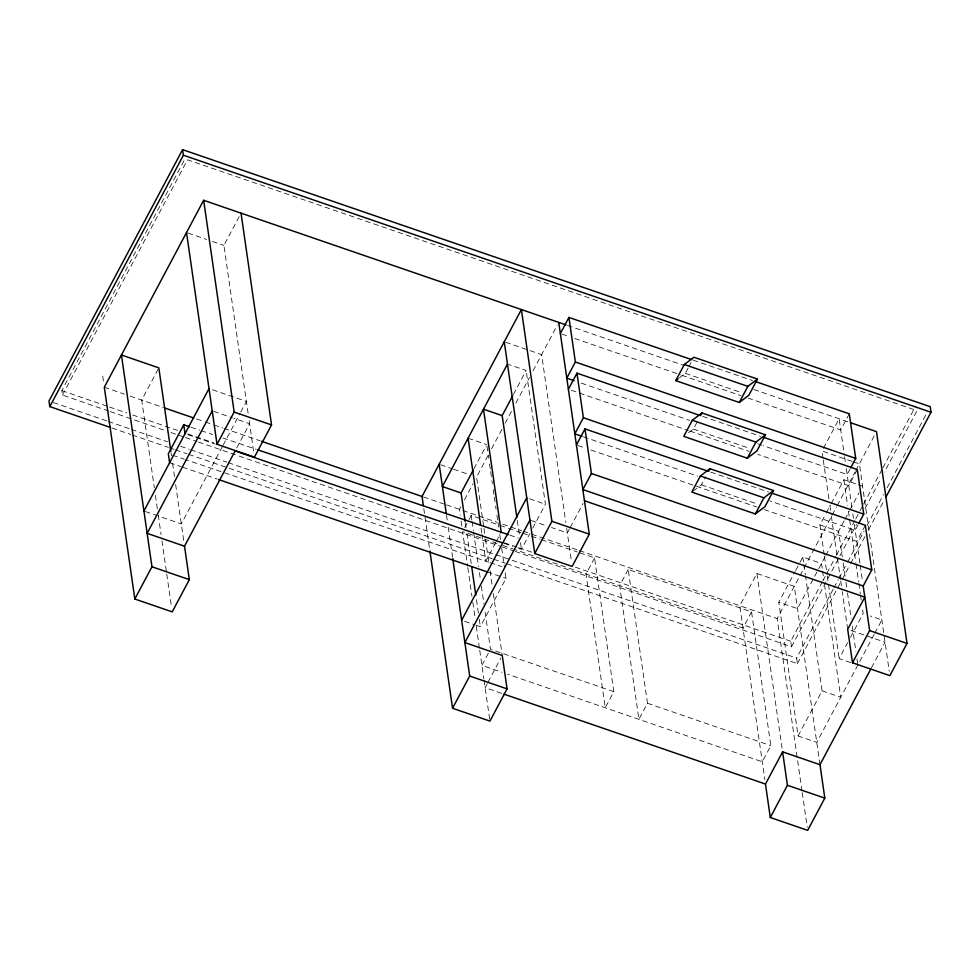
<?xml version="1.0" encoding="UTF-8"?>
<svg xmlns="http://www.w3.org/2000/svg" width="980" height="980" viewBox="0 0 980 980"><rect width="100%" height="100%" fill="white"/><g stroke="black" fill="none" stroke-linecap="round" stroke-linejoin="round"><path stroke-width="0.73" stroke-dasharray="4.9 3.68" d="M108.756 411.073L62.463 395.087L61.826 390.628L185.428 158.037M62.463 395.087L187.499 159.801L916.41 410.412L916.57 411.526L884.426 472.029M158.099 369.203L141.696 400.097L154.338 487.832M248.099 413.315L223.906 245.38L239.598 215.845M222.411 446.549L181.3 523.908L158.307 515.995M223.109 445.226L240.039 413.376M240.749 412.053L246.384 401.433L210.443 389.072M236.731 447.946L249.606 423.728L233.791 418.288M473.916 468.795L486.055 445.961M513.459 394.377L526.15 370.489L508.902 364.56M460.845 506.648L459.424 509.331L460.282 515.284M464.422 499.935L472.985 483.814M487.991 455.565L476.55 477.101L483.74 526.983M491.568 448.84L502.299 428.652M505.153 423.262L512.307 409.812M515.884 403.074L529.47 377.508M533.047 370.783L557.338 325.078M464.777 527.595L468.342 520.882M469.053 519.535L471.196 515.517L498.452 524.876M495.598 542.712L485.798 561.173L185.722 459.681M496.309 541.389L500.511 533.475M476.035 625.24L480.347 626.722L506.035 578.384L504.872 570.287M518.579 548.384L521.446 549.376L529.911 533.438M532.74 528.134L545.431 504.247L526.15 370.489M488.334 653.293L481.915 665.383L501.993 672.28M487.268 683.648L485.125 687.678L502.458 693.632M487.979 682.301L500.817 658.131M569.478 528.943L567.334 532.961L551.52 527.534M570.188 527.595L583.027 503.426M679.348 377.9L685.351 373.343L688.205 367.978M688.916 366.63L691.059 362.6M594.554 557.926L585.991 574.035L605.26 707.793L613.823 691.672L594.554 557.926L578.776 552.5M688.573 432.719L693.375 429.081L697.662 421.02M628.192 569.49L619.63 585.611L638.911 719.357L647.474 703.248L628.192 569.49L751.55 611.9L770.819 745.658L762.256 761.766L507.726 674.252M693.007 491.188L701.411 484.806L705.698 476.746M819.978 764.682L794.278 586.346L756.903 573.496L739.778 605.726L764.829 779.602M823.408 448.326L839.113 418.791L844.356 455.198M849.28 413.817L840.717 429.938L748.23 398.137M751.55 611.9L742.987 628.021L514.267 549.376M874.099 634.513L816.769 742.387L798.075 735.968L778.806 602.21L795.025 571.683M795.736 570.36L799.251 563.721M799.962 562.398L802.779 557.093L821.473 563.512L822.342 569.527M824.241 554.913L819.905 524.864L825.552 514.243M826.263 512.92L830.489 504.957M831.199 503.622L843.89 479.735L856.826 484.181M850.003 469.151L847.149 474.516L763.322 445.704M802.008 791.019L777.152 618.576L799.288 576.926M799.999 575.579L831.469 516.362M832.192 515.015L836.479 506.942M837.19 505.594L855.075 471.944M855.785 470.596L875.777 432.976M857.316 469.543L848.754 485.663L757.712 454.365M825.038 556.799L797.5 608.641L778.806 602.21M825.76 555.452L844.245 520.662M844.944 519.339L849.182 511.376M849.88 510.053L859.056 492.793M515.247 551.422L791.546 646.812L790.738 641.239L822.171 582.083M822.894 580.736L835.744 556.542M836.467 555.195L855.038 520.233M855.748 518.898L859.325 512.173M860.036 510.825L862.902 505.447M863.613 504.1L882.184 469.151M882.907 467.803L915.761 405.953M791.546 646.812L856.557 524.471M865.132 508.338L880.848 478.755M858.027 524.876L855.173 530.254L769.913 500.939M865.34 525.28L856.777 541.389L764.29 509.6M506.758 563.733L797.414 663.656L796.605 658.082L833.233 589.152M833.956 587.804L838.268 579.695M838.978 578.347L846.879 563.476M847.602 562.116L864.115 531.038M866.994 525.623L883.507 494.545M887.108 487.783L926.602 413.45M797.414 663.656L836.908 589.323M837.63 587.963L841.22 581.214M841.942 579.854L849.844 564.995M850.554 563.635L864.923 536.611M868.513 529.849L884.315 500.119M798.075 735.968L822.061 690.839L805.597 576.632M850.689 662.566L839.186 658.609L847.651 642.684M850.469 637.38L863.16 613.492L862.29 607.477M874.797 633.19L881.853 619.911L870.35 615.967M871.477 667.784L885.063 642.206L847.688 629.356L842.236 591.577M190.99 427.231L199.687 430.183M201.145 430.673L212.734 434.593M222.889 438.023L256.221 449.305M172.676 455.259L184.277 459.191M693.215 360.162L752.456 380.522M567.432 325.372L683.036 365.124M753.853 389.477L849.182 422.245M685.351 373.343L741.676 392.711M561.81 334.045L569.037 336.52M574.819 338.517L680.316 374.776M681.761 375.279L741.003 395.651M187.964 233.032L206.645 239.451M212.403 241.435L223.906 245.38M505.692 342.265L541.634 354.625L565.803 522.389M852.171 461.396L821.987 451.021L823.077 458.579M853.617 461.886L859.362 463.871L889.252 671.288M702.685 416.39L760.492 436.259M581.238 383.094L689.626 420.359M757.552 443.707L761.877 445.202M858.26 484.684L862.584 486.166M693.375 429.081L749.7 448.436M571.291 390.273L688.34 430.514M689.785 431.004L749.039 451.376M710.721 472.115L768.516 491.985M583.492 436.835L697.662 476.096M819.905 524.864L838.598 531.283L842.286 556.836M701.411 484.806L757.736 504.173M577.869 445.496L585.097 447.983M590.879 449.967L757.062 507.113M468.073 438.195L486.766 444.626M440.608 464.741L452.111 468.697M453.544 469.2L467.926 474.136M529.616 498.808L545.431 504.247M213.652 411.367L232.346 417.786M531.393 520.613L545.762 525.549M104.309 387.235L124.436 394.156M130.193 396.141L163.366 407.545M196.6 418.975L203.828 421.461M205.273 421.951L212.501 424.438M213.946 424.94L222.619 427.917M224.065 428.419L260.19 440.829M423.483 496.983L445.043 504.394M446.488 504.884L496.995 522.254M502.777 524.239L521.568 530.695M523.014 531.197L530.229 533.684M531.674 534.173L577.918 550.074M579.364 550.576L777.152 618.576M499.886 525.378L507.052 527.84M508.498 528.33L521.397 532.777M522.83 533.267L530.009 535.729M531.442 536.219L540.054 539.184M541.487 539.674L577.343 552.01M509.833 535.129L518.457 538.094M61.826 390.628L108.106 406.541M109.552 407.043L126.91 413.009M132.692 414.993L177.527 430.404M187.646 433.895L213.677 442.838M504.382 542.785L517.391 547.257M518.837 547.759L533.304 552.732M575.248 567.151L790.738 641.239M187.903 434.691L215.22 444.087M504.198 543.435L512.822 546.399M497.056 543.459L462.634 531.626L467.619 566.195M502.801 545.431L512.834 548.886M53.337 402.535L106.845 420.935M108.29 421.425L129.972 428.885M131.43 429.387L167.58 441.809M180.589 446.292L189.263 449.269M190.708 449.771L226.858 462.205M228.316 462.695L494.386 554.178M495.831 554.668L796.605 658.082M111.977 428.003L130.781 434.459M132.227 434.961L168.376 447.382M169.822 447.885L174.158 449.379M175.604 449.869L187.18 453.85M188.625 454.353L492.291 558.759M493.736 559.249L505.313 563.231M488.665 562.165L485.798 561.173L481.903 534.173M490.11 562.655L501.613 566.612M169.614 462.707L181.116 466.664M182.55 467.154L217.107 479.036M487.342 571.952L506.035 578.384M822.061 690.839L840.742 697.27L824.719 586.052M145.358 511.548L156.861 515.505M464.532 621.283L474.602 624.75M613.823 691.672L490.478 649.262L484.843 610.197M647.474 703.248L770.819 745.658M110.201 411.563L165.179 430.551M170.961 432.548L183.983 437.043M185.428 437.546L196.992 441.539M198.45 442.041L500.78 546.423M502.226 546.926L513.802 550.919M844.576 456.68L845.434 462.634M846.291 468.575L851.963 507.959M852.821 513.9L853.458 518.359M854.315 524.3L859.987 563.684M860.207 565.178L862.559 581.52M843.89 479.735L847.565 505.288M848.435 511.291L855.797 562.398M856.018 563.892L858.615 581.924M858.835 583.431L860.342 593.954M860.563 595.46L861.212 599.968M843.143 562.839L845.091 576.375M845.961 582.377L847.259 591.393M847.48 592.9L851.155 618.454M852.245 625.963L855.92 651.516M857.01 659.026L857.88 665.04M823.286 460.086L828.958 499.384M829.827 505.423L831.138 514.488M831.346 516.007L840.497 579.486M840.717 580.993L842.016 590.058M824.462 556.42L827.059 574.452M827.267 575.958L839.186 658.609M822.551 571.034L823.849 580.05M802.779 557.093L803.649 563.096M803.87 564.602L805.376 575.125M802.228 792.538L807.238 827.328M756.903 573.496L782.383 750.325M566.685 528.428L571.524 562.042M517.305 520.588L519.461 535.595M520.478 542.626L521.446 549.376M486.974 446.121L488.065 453.618M488.273 455.124L488.714 458.126M489.571 464.116L490.441 470.118M490.649 471.613L491.74 479.122M491.948 480.617L492.377 483.618M493.246 489.608L494.116 495.611M494.324 497.117L495.402 504.614M495.623 506.109L496.052 509.11M496.921 515.113L497.779 521.103M497.999 522.61L498.649 527.105M499.727 534.602L500.596 540.605M501.674 548.102L504.48 567.591M483.961 528.49L485.259 537.555M485.48 539.074L488.751 561.736M490.049 570.801L492.45 587.437M493.32 593.476L502.25 655.448M481.045 528.183L481.682 532.679M471.196 515.517L471.846 520.025M472.066 521.519L473.365 530.535M473.585 532.042L478.559 566.612M479.428 572.614L480.506 580.135M481.376 586.15L483.973 604.182M465.402 523.026L466.051 527.534M466.921 533.549L471.245 563.61M476.452 599.674L478.399 613.198M479.269 619.213L480.347 626.722M461.139 521.225L461.997 527.167M467.827 567.69L471.944 596.244M472.813 602.259L475.202 618.797M476.28 626.306L479.526 648.846M479.747 650.352L483.838 678.76M484.047 680.242L489.939 721.109M446.5 515.1L447.358 521.115M448.228 527.118L452.564 557.179M423.789 508.583L429.669 549.425M249.177 420.751L253.796 452.797M171.047 452.699L171.476 455.737M172.578 463.307L174.538 476.942M175.628 484.512L184.093 543.226M155.428 495.39L157.388 509.012M158.258 515.051L161.088 534.725M161.957 540.776L166.539 572.541M166.759 574.047L171.549 607.331M102.704 376.099L103.904 384.454"/><path stroke-width="1.47" d="M885.749 497.411L931 412.262L930.192 406.688L182.586 149.646L49 401.041L49.809 406.614L110.532 427.501M49.809 406.614L183.395 155.22L182.586 149.646M565.987 324.882L203.644 200.3L104.309 387.235L134.824 599.013L172.211 611.875L189.336 579.633L184.522 546.203L235.298 450.641M189.544 426.741L183.75 424.781L168.327 453.789L169.614 462.707M143.925 511.058L209.01 388.582M212.219 410.877L147.135 533.353L184.522 546.203M134.824 599.013L151.961 566.783L121.434 355.005L158.821 367.868L170.826 451.192M241.031 213.15L271.546 424.928L254.42 457.158L217.033 444.308L234.171 412.078L203.644 200.3M423.348 505.558L422.037 496.48L521.385 309.545L551.899 521.323L534.774 553.553L572.149 566.403L589.274 534.173L558.759 322.396M507.469 364.07L442.384 486.546L461.078 492.965L465.182 521.519M461.078 492.965L473.205 470.143M516.877 517.599L502.177 415.618L512.76 395.712M560.364 333.543L568.927 317.422L691.77 359.66M568.927 317.422L575.358 362.012L566.795 378.133L574.023 380.608M568.4 389.268L576.963 373.16L699.793 415.385M461.654 620.303L526.738 497.816M576.963 373.16L583.382 417.737L574.819 433.858L582.047 436.345M529.947 520.111L464.863 642.586L502.25 655.448L507.064 688.879L489.939 721.109L452.564 708.258L429.889 550.944M576.424 445.006L584.987 428.885L707.83 471.123M452.564 708.258L469.69 676.029L452.772 558.686M584.987 428.885L591.418 473.475L582.855 489.584L863.209 585.979L869.628 630.569L852.502 662.798L889.889 675.649L907.014 643.419L876.488 431.641L850.616 422.735M675.747 380.632L684.31 364.523L693.914 357.235L757.454 379.076L748.892 395.197L739.288 402.486L675.747 380.632L678.148 378.807M692.333 420.249L683.77 436.37L747.323 458.211L756.928 450.923L765.49 434.814L701.95 412.96L692.333 420.249L755.886 442.103L765.49 434.814M700.516 415.643L701.95 412.96M739.288 402.486L747.85 386.365L757.454 379.076M700.369 475.986L691.807 492.095L755.347 513.949L764.964 506.66L773.526 490.539L709.973 468.697L700.369 475.986L763.91 497.828L773.526 490.539M708.552 471.38L709.973 468.697M747.323 458.211L755.886 442.103M755.347 513.949L763.91 497.828M850.714 467.803L855.712 458.407L849.28 413.817L755.347 381.526M858.737 523.528L863.735 514.133L857.316 469.543L763.383 437.252M863.209 585.979L871.771 569.858L865.34 525.28L771.407 492.989M765.478 784.061L782.604 751.832L819.978 764.682L824.805 798.124L807.667 830.354L770.292 817.504L765.478 784.061L503.904 694.134M770.292 817.504L787.418 785.274L782.604 751.832M819.978 764.682L870.755 669.132M257.679 449.796L508.399 534.639M183.395 155.22L931 412.262M684.31 364.523L747.85 386.365M575.358 362.012L855.712 458.407M583.382 417.737L863.735 514.133M502.177 415.618L483.483 409.187L501.209 532.165M591.418 473.475L871.771 569.858M584.46 500.731L864.813 597.126L847.688 629.356L852.502 662.798M234.171 412.078L271.546 424.928M551.899 521.323L589.274 534.173M869.628 630.569L907.014 643.419M164.811 408.048L193.709 417.982M261.636 441.331L422.037 496.48M235.421 451.021L502.765 542.945M218.552 479.538L487.342 571.952M151.961 566.783L189.336 579.633M469.69 676.029L507.064 688.879M787.418 785.274L824.805 798.124M504.259 341.775L534.774 553.553M468.073 438.195L480.604 525.182M471.686 566.612L475.802 595.166M439.175 464.251L446.28 513.594M186.518 232.53L217.033 444.308M183.75 424.781L185.024 433.699"/></g></svg>
